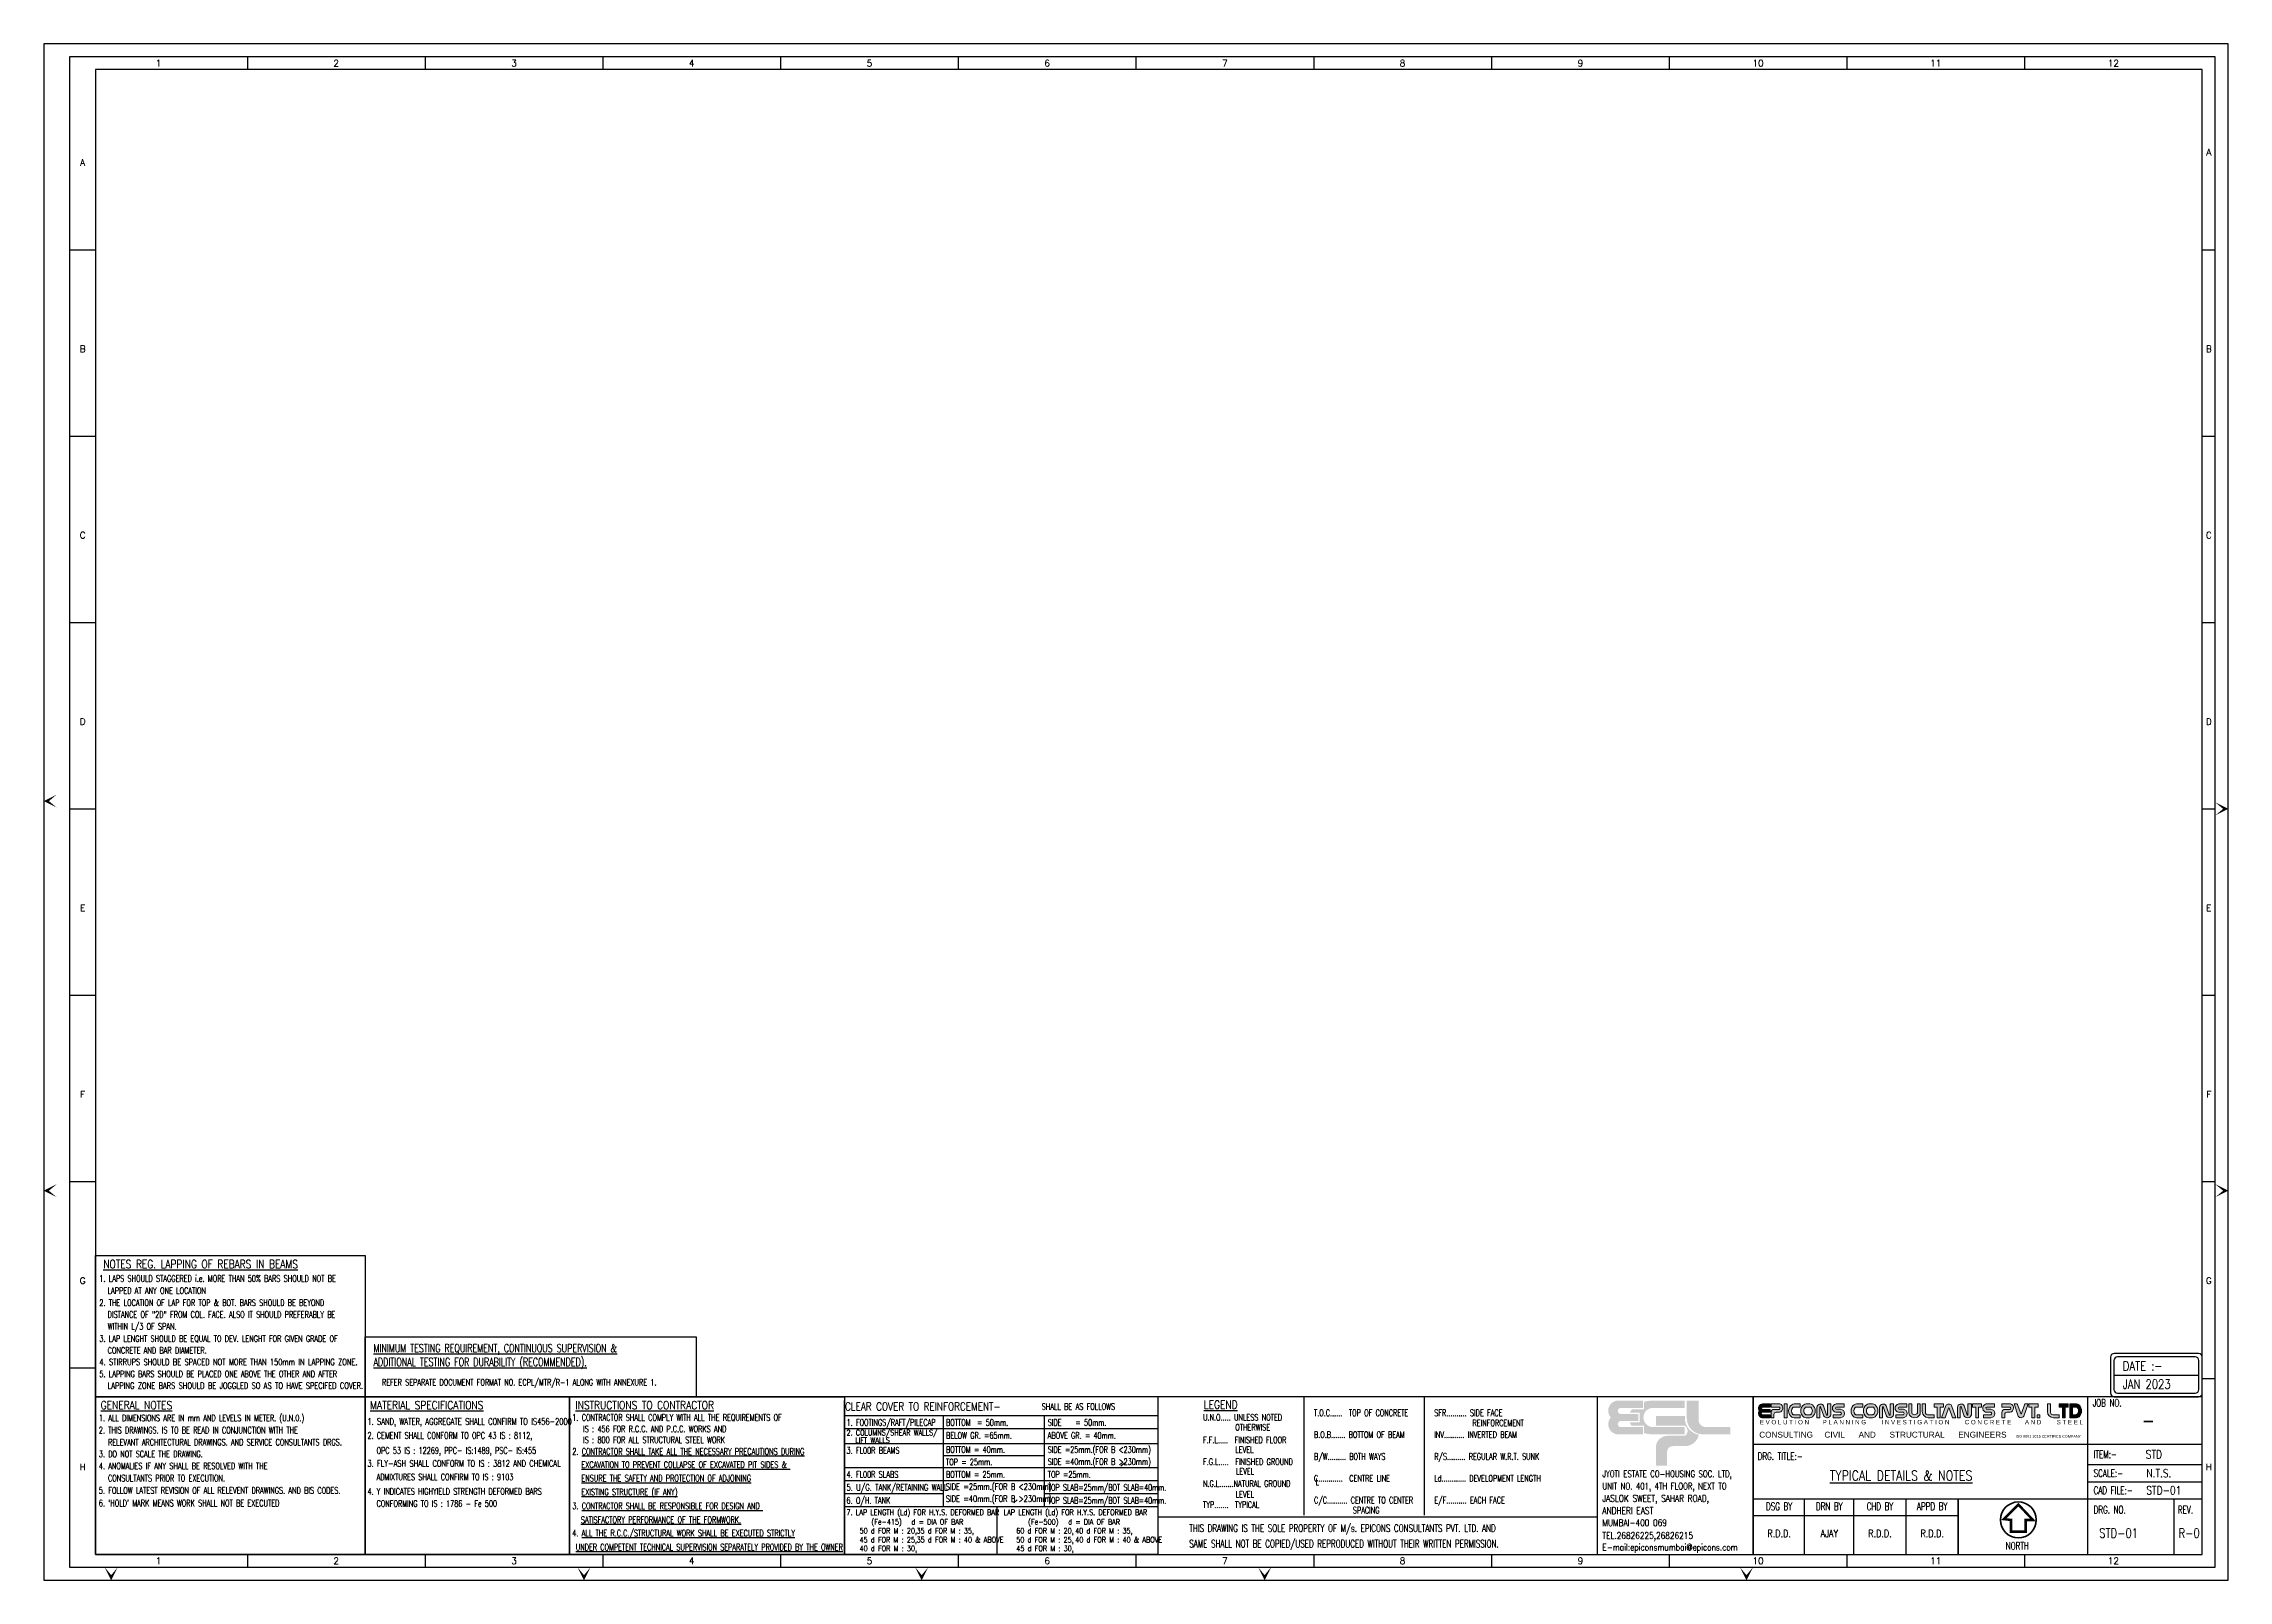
# Model space of a CAD drawing. Header units: inches. Extents: x 390771 to 646861, y -64061 to 219018.
# Drawn here: x 420726 to 539501, y 135465 to 219018 of the extents above; entities that cross this region are included whole.
import ezdxf
from ezdxf.enums import TextEntityAlignment as Align

# ---------------------------------------------------------------- set-up
doc = ezdxf.new("R2010")
doc.units = ezdxf.units.IN
doc.header["$MEASUREMENT"] = 0
for name, color, linetype, lineweight in [('00 ECPL LOGO', 250, 'Continuous', 20), ('00 ELEV-2', 9, 'Continuous', 30), ('HEADING-TXT', 1, 'Continuous', 25)]:
    doc.layers.add(name, color=color, linetype=linetype, lineweight=lineweight)
for name, color, linetype in [('DIM1', 5, 'Continuous'), ('note t', 2, 'Continuous'), ('notes', 1, 'Continuous'), ('PNA', 8, 'Continuous'), ('S-TEXT-1', 4, 'Continuous'), ('TEXT', 4, 'Continuous'), ('TEXT (SHEET)', 4, 'Continuous'), ('TEXT1', 2, 'Continuous'), ('TITLE', 6, 'Continuous')]:
    doc.layers.add(name, color=color, linetype=linetype)
doc.styles.add('D', font='simplex.shx', dxfattribs={"height": 200})
doc.styles.add('ROMANS', font='simplex.shx', dxfattribs={"width": 0.7})
doc.styles.add('SEC. TEXT', font='arial.ttf', dxfattribs={"height": 180})

# ---------------------------------------------------------------- blocks, each defined once
blk = doc.blocks.new('FOLDER')
at = {"layer": 'PNA'}
for points in [[(-1250, 2500), (0, 0), (0, 1000)], [(1250, 2500), (0, 0), (0, 1000)]]:
    blk.add_solid(points, dxfattribs=at)
blk = doc.blocks.new('ecpl logo')
at = {"layer": '00 ECPL LOGO'}
for color, points in [(256, [(351, -827, 0.621111), (586, -1401), (1442, -1401), (1442, -1151), (682, -1151, -0.917622), (682, -948), (1285, -948), (1285, -702), (682, -702, -0.926164), (682, -501), (1442, -501), (1442, -251), (581, -251, 0.621111)]), (152, [(2940, -251), (2940, -863, 0.384329), (3453, -1401), (4422, -1401), (4422, -1151), (3582, -1151, -0.414214), (3340, -908), (3340, -251)]), (140, [(1887, -779), (1887, -1102), (2862, -1102, -0.232111), (2971, -1281, -0.194401), (2883, -1450), (2269, -1450, 0.364674), (1887, -1802), (1887, -2463), (2269, -2463), (2269, -1996, -0.414214), (2462, -1802), (2899, -1802, 0.338499), (3350, -1412, -0.371272), (2877, -839), (2877, -779)])]:
    blk.add_hatch(color=color, dxfattribs=at).paths.add_polyline_path(points)
h = blk.add_hatch(color=253, dxfattribs=at)
h.dxf.hatch_style = 1
h.paths.add_polyline_path([(995, -993, 0.07148), (1056, -1106), (1486, -1106), (1486, -1356, 0.065387), (1776, -1401), (2862, -1401), (2862, -1151), (1776, -1151, -0.910826), (1742, -501), (2862, -501), (2862, -251), (1776, -251, 0.069483), (1486, -291), (1486, -546), (1071, -546, 0.072407), (1003, -657), (1329, -657), (1329, -993)])
blk = doc.blocks.new('A1')
at = {"layer": '00 ECPL LOGO'}
h = blk.add_hatch(color=7, dxfattribs=at)
h.dxf.hatch_style = 1
h.paths.add_polyline_path([(65416, 6564), (65416, 6682), (65123, 6682, 0.261636), (64999, 6612, 0.285841), (65001, 6424, 0.344902), (65022, 6205, 0.204992), (65127, 6161), (65416, 6161), (65416, 6276), (65134, 6276, -1), (65128, 6370), (65416, 6370), (65416, 6476), (65134, 6476, -1), (65132, 6564)])
h = blk.add_hatch(color=7, dxfattribs=at)
h.dxf.hatch_style = 1
h.paths.add_polyline_path([(65787, 6682), (65455, 6682), (65455, 6564), (65771, 6564, -0.440545), (65771, 6476), (65570, 6476, 0.414214), (65455, 6360), (65455, 6161), (65563, 6161), (65563, 6283, -0.414214), (65650, 6370), (65771, 6370, 0.757811)])
h.paths.add_polyline_path([(66057, 6682), (65944, 6682), (65944, 6161), (66057, 6161)])
h.paths.add_polyline_path([(66562, 6682), (66324, 6682, 0.154275), (66241, 6655, 0.519672), (66241, 6187, 0.154275), (66324, 6161), (66562, 6161), (66562, 6276), (66299, 6276, -0.210356), (66278, 6286, -0.388707), (66278, 6555, -0.210356), (66299, 6564), (66562, 6564)])
h.paths.add_polyline_path([(66927, 6682), (66780, 6682, 0.159018), (66695, 6654, 0.507969), (66695, 6189, 0.159018), (66780, 6161), (66927, 6161, 0.173791), (67019, 6194, 0.472311), (67019, 6649, 0.173791)])
h.paths.add_polyline_path([(66938, 6564, -0.185052), (66957, 6557, -0.445894), (66957, 6284, -0.185052), (66938, 6276), (66774, 6276, -0.185052), (66755, 6284, -0.445894), (66755, 6557, -0.185052), (66774, 6564)], flags=16)
h.paths.add_polyline_path([(67444, 6611, 0.723435), (67190, 6564), (67190, 6161), (67302, 6161), (67302, 6564, -0.723435), (67330, 6575), (67437, 6252, 0.724077), (67721, 6277), (67721, 6682), (67592, 6682), (67592, 6278, -0.755661), (67557, 6267)])
h.paths.add_polyline_path([(68218, 6682), (67905, 6682, 0.823713), (67905, 6367), (68089, 6367, -0.713272), (68089, 6276), (67809, 6276), (67809, 6161), (68089, 6161, 0.900309), (68089, 6484), (67928, 6484, -0.746931), (67928, 6564), (68218, 6564)])
h = blk.add_hatch(color=7, dxfattribs=at)
h.dxf.hatch_style = 1
h.paths.add_polyline_path([(68929, 6682), (68691, 6682, 0.154275), (68607, 6655, 0.519672), (68607, 6187, 0.154275), (68691, 6161), (68929, 6161), (68929, 6276), (68665, 6276, -0.210932), (68644, 6286, -0.385278), (68643, 6554, -0.212895), (68665, 6564), (68929, 6564)])
h.paths.add_polyline_path([(69394, 6649, 0.173792), (69302, 6682), (69155, 6682, 0.159018), (69070, 6654, 0.507969), (69070, 6189, 0.159018), (69155, 6161), (69302, 6161, 0.173792), (69394, 6194, 0.472311)])
h.paths.add_polyline_path([(69312, 6564, -0.185053), (69331, 6557, -0.445893), (69331, 6284, -0.185053), (69312, 6276), (69149, 6276, -0.185053), (69129, 6284, -0.445893), (69129, 6557, -0.185053), (69149, 6564)], flags=16)
h.paths.add_polyline_path([(69562, 6564), (69562, 6161), (69674, 6161), (69674, 6564, -0.436861), (69690, 6581, -0.319738), (69704, 6571), (69809, 6252, 0.724077), (70093, 6277), (70093, 6682), (69964, 6682), (69964, 6278, -0.755661), (69930, 6267), (69816, 6611, 0.723435)])
h.paths.add_polyline_path([(70594, 6682), (70281, 6682, 0.823713), (70281, 6367), (70466, 6367, -0.713272), (70466, 6276), (70185, 6276), (70185, 6161), (70466, 6161, 0.900309), (70466, 6484), (70304, 6484, -0.746931), (70304, 6564), (70594, 6564)])
h.paths.add_polyline_path([(70788, 6682), (70676, 6682), (70676, 6341, 0.160106), (70704, 6256, 0.505303), (71080, 6256, 0.160106), (71108, 6341), (71108, 6682), (70999, 6682), (70999, 6342, -0.621318), (70788, 6342)])
h.paths.add_polyline_path([(71299, 6682), (71181, 6682), (71181, 6392, 0.414214), (71412, 6161), (71631, 6161), (71631, 6276), (71386, 6276, -0.414214), (71299, 6363)])
h.paths.add_polyline_path([(71989, 6682), (71631, 6682), (71631, 6567), (71748, 6567), (71748, 6161), (71860, 6161), (71860, 6567), (71989, 6567)])
h.paths.add_polyline_path([(72294, 6628, 0.539211), (72081, 6621), (71915, 6161), (72046, 6161), (72170, 6522, -0.708617), (72197, 6522), (72327, 6161), (72453, 6161)])
h.paths.add_polyline_path([(72766, 6611, 0.723435), (72512, 6564), (72512, 6161), (72624, 6161), (72624, 6564, -0.723435), (72653, 6575), (72759, 6252, 0.724077), (73043, 6277), (73043, 6682), (72914, 6682), (72914, 6278, -0.755661), (72880, 6267)])
h.paths.add_polyline_path([(73430, 6682), (73090, 6682), (73090, 6567), (73206, 6567), (73206, 6161), (73319, 6161), (73319, 6567), (73430, 6567)])
h.paths.add_polyline_path([(73915, 6682), (73623, 6682, 0.157568), (73539, 6654, 0.511532), (73539, 6394, 0.157569), (73623, 6367), (73786, 6367, -0.713272), (73786, 6276), (73506, 6276), (73506, 6161), (73786, 6161, 0.900308), (73786, 6484), (73630, 6484), (73624, 6484, -0.722204), (73624, 6567), (73915, 6567)])
h = blk.add_hatch(color=7, dxfattribs=at)
h.dxf.hatch_style = 1
h.paths.add_polyline_path([(74531, 6682), (74198, 6682), (74198, 6564), (74501, 6564, -0.270444), (74526, 6549, -0.26297), (74526, 6491, -0.270444), (74501, 6476), (74314, 6476, 0.414214), (74198, 6360), (74198, 6161), (74307, 6161), (74307, 6283, -0.414214), (74393, 6370), (74515, 6370, 0.757811)])
h.paths.add_polyline_path([(74784, 6682), (74659, 6682), (74818, 6215, 0.539211), (75030, 6221), (75196, 6682), (75065, 6682), (74941, 6320, -0.708617), (74914, 6320)])
h.paths.add_polyline_path([(75574, 6682), (75217, 6682), (75217, 6567), (75333, 6567), (75333, 6161), (75446, 6161), (75446, 6567), (75574, 6567)])
h.paths.add_polyline_path([(76042, 6682), (75924, 6682), (75924, 6392, 0.414214), (76155, 6161), (76374, 6161), (76374, 6276), (76129, 6276, -0.414214), (76042, 6363)])
h.paths.add_polyline_path([(75638, 6276), (75531, 6276), (75531, 6161), (75638, 6161)])
h = blk.add_hatch(color=7, dxfattribs=at)
h.dxf.hatch_style = 1
h.paths.add_polyline_path([(76374, 6682), (76374, 6567), (76490, 6567), (76490, 6161), (76603, 6161), (76603, 6567), (76715, 6567), (76715, 6682)])
h.paths.add_polyline_path([(76771, 6682), (76771, 6161), (77026, 6161, 0.189446), (77124, 6199, 0.435754), (77124, 6643, 0.189446), (77026, 6682)])
h.paths.add_polyline_path([(77029, 6567, -0.519112), (77029, 6276), (76881, 6276), (76881, 6567)], flags=16)
at = {"color": 1}
for p, q in [((81794, 6959), (1969, 6959)), ((64792, 5159), (81794, 5159)), ((64792, 3084), (81794, 3084)), ((64792, 2451), (72548, 2451))]:
    blk.add_line(p, q, dxfattribs=at)
at = {"color": 5, "linetype": 'ByBlock', "lineweight": -2}
for p, q in [((77465, 4384), (81794, 4384)), ((77465, 3734), (81794, 3734)), ((66725, 984), (66725, 3084)), ((68592, 984), (68592, 3084)), ((70570, 984), (70570, 3084)), ((80711, 3084), (80711, 984))]:
    blk.add_line(p, q, dxfattribs=at)
blk.add_line((72548, 984), (72548, 3084))
at = {"flags": 128}
blk.add_lwpolyline([(0, 0), (82779, 0), (82779, 58231), (0, 58231)], close=True, dxfattribs=at)
at = {"color": 1, "const_width": 56.6}
for points in [[(58867, 984), (58867, 6959)], [(64777, 984), (64777, 6959)], [(77447, 984), (77447, 6959)], [(72548, 984), (72548, 3084)], [(42226, 985), (42226, 2401), (58867, 2401)]]:
    blk.add_lwpolyline(points, dxfattribs=at)
at = {"layer": '00 ECPL LOGO', "color": 7}
for p, q in [((65416, 6682), (65123, 6682)), ((65416, 6564), (65416, 6682)), ((65787, 6682), (65455, 6682)), ((65455, 6682), (65455, 6564)), ((65944, 6682), (66057, 6682)), ((65944, 6682), (65944, 6161)), ((66057, 6682), (66057, 6161)), ((66324, 6682), (66562, 6682)), ((66562, 6564), (66562, 6682)), ((66780, 6682), (66927, 6682)), ((67592, 6682), (67721, 6682)), ((67721, 6682), (67592, 6682)), ((67592, 6682), (67592, 6276)), ((67721, 6682), (67721, 6276)), ((67905, 6682), (68218, 6682)), ((68218, 6682), (67905, 6682)), ((68218, 6564), (68218, 6682)), ((68929, 6682), (68691, 6682)), ((68929, 6564), (68929, 6682)), ((69155, 6682), (69302, 6682)), ((69964, 6682), (70093, 6682)), ((69964, 6682), (70093, 6682)), ((70093, 6682), (69964, 6682)), ((69964, 6682), (69964, 6276)), ((70093, 6682), (70093, 6277)), ((70281, 6682), (70594, 6682)), ((70281, 6682), (70594, 6682)), ((70594, 6682), (70281, 6682)), ((70594, 6564), (70594, 6682)), ((70676, 6682), (70788, 6682)), ((70788, 6682), (70676, 6682)), ((70676, 6682), (70676, 6341)), ((70788, 6682), (70788, 6342)), ((70999, 6682), (71108, 6682)), ((71108, 6682), (70999, 6682)), ((70999, 6682), (70999, 6342)), ((71108, 6682), (71108, 6341)), ((71181, 6682), (71299, 6682)), ((71299, 6682), (71181, 6682)), ((71181, 6392), (71181, 6682)), ((71299, 6363), (71299, 6682)), ((71631, 6682), (71989, 6682)), ((71989, 6682), (71631, 6682)), ((71631, 6682), (71631, 6567)), ((71989, 6682), (71989, 6567)), ((72453, 6161), (72294, 6628)), ((72914, 6682), (72914, 6276)), ((72914, 6682), (73043, 6682)), ((72914, 6682), (73043, 6682)), ((73043, 6682), (72914, 6682)), ((72914, 6682), (73043, 6682)), ((73043, 6682), (73043, 6276)), ((73090, 6682), (73090, 6567)), ((73090, 6682), (73430, 6682)), ((73430, 6682), (73090, 6682)), ((73090, 6682), (73430, 6682)), ((73090, 6682), (73430, 6682)), ((73430, 6682), (73090, 6682)), ((73430, 6682), (73430, 6567)), ((73602, 6682), (73915, 6682)), ((73602, 6682), (73915, 6682)), ((73915, 6682), (73623, 6682)), ((73915, 6564), (73915, 6682)), ((74198, 6682), (74198, 6564)), ((74531, 6682), (74198, 6682)), ((74659, 6682), (74818, 6215)), ((74784, 6682), (74659, 6682)), ((74784, 6682), (74659, 6682)), ((74784, 6682), (74914, 6320)), ((75065, 6682), (74941, 6320)), ((75196, 6682), (75030, 6221)), ((75196, 6682), (75065, 6682)), ((75123, 6682), (75065, 6682)), ((75196, 6682), (75065, 6682)), ((75217, 6682), (75217, 6567)), ((75217, 6682), (75574, 6682)), ((75574, 6682), (75217, 6682)), ((75217, 6682), (75574, 6682)), ((75217, 6682), (75574, 6682)), ((75217, 6682), (75574, 6682)), ((75574, 6682), (75574, 6567)), ((75924, 6392), (75924, 6682)), ((75924, 6682), (76042, 6682)), ((76042, 6682), (75924, 6682)), ((76042, 6363), (76042, 6682)), ((76374, 6682), (76374, 6567)), ((76374, 6682), (76715, 6682)), ((76715, 6682), (76374, 6682)), ((76715, 6682), (76715, 6567)), ((76771, 6682), (76771, 6161)), ((76771, 6682), (77026, 6682)), ((65127, 6161), (65416, 6161)), ((65128, 6370), (65416, 6370)), ((65416, 6276), (65128, 6276)), ((65134, 6564), (65416, 6564)), ((65416, 6476), (65134, 6476)), ((65416, 6370), (65416, 6476)), ((65416, 6161), (65416, 6276)), ((65771, 6564), (65455, 6564)), ((65455, 6360), (65455, 6161)), ((65455, 6161), (65563, 6161)), ((65563, 6283), (65563, 6161)), ((65771, 6476), (65570, 6476)), ((65650, 6370), (65771, 6370)), ((65944, 6161), (66057, 6161)), ((66299, 6564), (66562, 6564)), ((66299, 6276), (66562, 6276)), ((66324, 6161), (66562, 6161)), ((66562, 6161), (66562, 6276)), ((66774, 6564), (66938, 6564)), ((66774, 6276), (66938, 6276)), ((66927, 6161), (66780, 6161)), ((67190, 6564), (67190, 6161)), ((67190, 6161), (67302, 6161)), ((67302, 6564), (67302, 6161)), ((67330, 6575), (67437, 6252)), ((67444, 6611), (67557, 6267)), ((67569, 6161), (67592, 6161)), ((67592, 6162), (67592, 6161)), ((67721, 6564), (67721, 6564)), ((67721, 6276), (67721, 6276)), ((67809, 6161), (67809, 6276)), ((67809, 6276), (68089, 6276)), ((67809, 6161), (68089, 6161)), ((67809, 6161), (68089, 6161)), ((68089, 6367), (67905, 6367)), ((67928, 6564), (68218, 6564)), ((68089, 6484), (67928, 6484)), ((68665, 6564), (68929, 6564)), ((68665, 6276), (68929, 6276)), ((68691, 6161), (68929, 6161)), ((68929, 6161), (68929, 6276)), ((69149, 6564), (69312, 6564)), ((69149, 6276), (69312, 6276)), ((69155, 6161), (69302, 6161)), ((69562, 6564), (69562, 6161)), ((69562, 6161), (69674, 6161)), ((69562, 6161), (69674, 6161)), ((69562, 6161), (69674, 6161)), ((69674, 6564), (69674, 6161)), ((69704, 6571), (69809, 6252)), ((69816, 6611), (69930, 6267)), ((70093, 6564), (70093, 6564)), ((70185, 6161), (70185, 6276)), ((70185, 6276), (70466, 6276)), ((70185, 6276), (70466, 6276)), ((70185, 6161), (70466, 6161)), ((70185, 6161), (70466, 6161)), ((70185, 6161), (70466, 6161)), ((70466, 6367), (70281, 6367)), ((70304, 6564), (70594, 6564)), ((70466, 6484), (70304, 6484)), ((71386, 6276), (71631, 6276)), ((71412, 6161), (71631, 6161)), ((71412, 6161), (71631, 6161)), ((71631, 6567), (71748, 6567)), ((71631, 6276), (71631, 6161)), ((71748, 6161), (71748, 6567)), ((71748, 6161), (71860, 6161)), ((71748, 6161), (71860, 6161)), ((71860, 6161), (71860, 6567)), ((71860, 6567), (71989, 6567)), ((71915, 6161), (72081, 6621)), ((71915, 6161), (72046, 6161)), ((71989, 6161), (72046, 6161)), ((72046, 6161), (72170, 6522)), ((72327, 6161), (72197, 6522)), ((72327, 6161), (72453, 6161)), ((72327, 6161), (72453, 6161)), ((72512, 6564), (72512, 6161)), ((72512, 6161), (72624, 6161)), ((72512, 6161), (72624, 6161)), ((72512, 6161), (72624, 6161)), ((72624, 6564), (72624, 6161)), ((72653, 6575), (72759, 6252)), ((72766, 6611), (72880, 6267)), ((73043, 6564), (73043, 6564)), ((73043, 6276), (73043, 6276)), ((73090, 6567), (73206, 6567)), ((73090, 6567), (73206, 6567)), ((73206, 6161), (73206, 6567)), ((73206, 6161), (73319, 6161)), ((73206, 6161), (73319, 6161)), ((73206, 6161), (73319, 6161)), ((73206, 6161), (73319, 6161)), ((73319, 6161), (73319, 6567)), ((73319, 6567), (73430, 6567)), ((73319, 6567), (73430, 6567)), ((73506, 6161), (73506, 6276)), ((73506, 6276), (73786, 6276)), ((73506, 6276), (73786, 6276)), ((73506, 6276), (73786, 6276)), ((73506, 6161), (73786, 6161)), ((73506, 6161), (73786, 6161)), ((73506, 6161), (73786, 6161)), ((73506, 6161), (73786, 6161)), ((73506, 6161), (73786, 6161)), ((73786, 6367), (73602, 6367)), ((73623, 6367), (73774, 6367)), ((73624, 6567), (73915, 6567)), ((73786, 6484), (73624, 6484)), ((73630, 6484), (73786, 6484)), ((74501, 6564), (74198, 6564)), ((74198, 6360), (74198, 6161)), ((74198, 6161), (74307, 6161)), ((74307, 6283), (74307, 6161)), ((74501, 6476), (74314, 6476)), ((74393, 6370), (74515, 6370)), ((75217, 6567), (75333, 6567)), ((75217, 6567), (75333, 6567)), ((75333, 6161), (75333, 6567)), ((75333, 6161), (75446, 6161)), ((75333, 6161), (75446, 6161)), ((75333, 6161), (75446, 6161)), ((75446, 6161), (75446, 6567)), ((75446, 6567), (75574, 6567)), ((75446, 6567), (75574, 6567)), ((76129, 6276), (76374, 6276)), ((76155, 6161), (76374, 6161)), ((76155, 6161), (76374, 6161)), ((76374, 6567), (76490, 6567)), ((76490, 6567), (76374, 6567)), ((76374, 6276), (76374, 6161)), ((76490, 6161), (76490, 6567)), ((76490, 6161), (76603, 6161)), ((76490, 6161), (76603, 6161)), ((76490, 6161), (76603, 6161)), ((76490, 6161), (76603, 6161)), ((76507, 6161), (76603, 6161)), ((76507, 6161), (76603, 6161)), ((76507, 6161), (76603, 6161)), ((76507, 6161), (76603, 6161)), ((76603, 6161), (76603, 6567)), ((76603, 6567), (76715, 6567)), ((76603, 6567), (76715, 6567)), ((76715, 6567), (76603, 6567)), ((76771, 6161), (77026, 6161)), ((76881, 6567), (76881, 6276)), ((76881, 6567), (77019, 6567)), ((76881, 6276), (77019, 6276))]:
    blk.add_line(p, q, dxfattribs=at)
blk.add_lwpolyline([(75531, 6276), (75638, 6276), (75638, 6161), (75531, 6161)], close=True, dxfattribs=at)
for centre, radius, start, end in [((65123, 6537), 145, 90, 148.64797), ((65735, 6528), 162, 282.71879, 71.3398), ((66405, 6421), 286, 125.08074, 234.91926), ((66324, 6537), 145, 90, 125.08074), ((66865, 6421), 288, 126.14172, 233.85828), ((66780, 6537), 145, 90, 126.14172), ((66927, 6537), 145, 50.56378, 90), ((66832, 6421), 295, 309.43622, 50.56378), ((67324, 6546), 136, 28.74999, 172.28311), ((67936, 6524), 160, 101.04253, 258.95747), ((68772, 6421), 286, 125.08074, 234.91926), ((68691, 6537), 145, 90, 125.08074), ((69239, 6421), 288, 126.14172, 233.85828), ((69155, 6537), 145, 90, 126.14172), ((69302, 6537), 145, 50.56378, 90), ((69207, 6421), 295, 309.43622, 50.56378), ((69697, 6546), 136, 28.74999, 172.28311), ((70312, 6524), 160, 101.04253, 258.95747), ((72190, 6554), 127, 35.16598, 148.50219), ((72647, 6546), 136, 28.74999, 172.28311), ((73633, 6524), 160, 125.81796, 234.18198), ((73623, 6537), 145, 90, 125.81796), ((74479, 6528), 162, 282.71879, 71.3398), ((77026, 6537), 145, 47.09074, 90), ((76918, 6421), 303, 312.90926, 47.09074), ((65151, 6520), 178, 148.64797, 212.45631), ((65151, 6328), 178, 147.54369, 223.66124), ((65127, 6305), 145, 223.66124, 270), ((65131, 6323), 46.8, 94.02421, 265.97579), ((65133, 6520), 44.1, 88.76368, 271.23632), ((65570, 6360), 116, 90, 180), ((65650, 6283), 86.7, 90, 180), ((65731, 6520), 59.7, 312.44874, 47.55126), ((66424, 6420), 199, 137.51709, 222.48291), ((66324, 6305), 145, 234.91926, 270), ((66299, 6535), 28.9, 90, 137.51709), ((66299, 6305), 28.9, 222.48291, 270), ((66877, 6420), 183, 131.93642, 228.06358), ((66780, 6305), 145, 233.85828, 270), ((66774, 6535), 28.9, 90, 131.93642), ((66774, 6305), 28.9, 228.06358, 270), ((66927, 6305), 145, 270, 309.43622), ((66938, 6535), 28.9, 48.06358, 90), ((66938, 6305), 28.9, 270, 311.93642), ((66834, 6420), 183, 311.93642, 48.06358), ((67318, 6565), 16.2, 40.01913, 183.55226), ((67575, 6311), 150, 203.2219, 346.75502), ((67573, 6277), 19, 214.07961, 357.61273), ((67939, 6524), 41.8, 106.48558, 253.51442), ((68072, 6322), 162, 276.00604, 83.99396), ((68074, 6322), 48, 289.00161, 70.99839), ((68792, 6421), 200, 138.07412, 222.35635), ((68691, 6305), 145, 234.91926, 270), ((68665, 6535), 28.9, 90, 138.07412), ((68665, 6305), 28.9, 222.35635, 270), ((69252, 6420), 183, 131.93642, 228.06358), ((69155, 6305), 145, 233.85828, 270), ((69149, 6535), 28.9, 90, 131.93642), ((69149, 6305), 28.9, 228.06358, 270), ((69302, 6305), 145, 270, 309.43622), ((69312, 6535), 28.9, 48.06358, 90), ((69312, 6305), 28.9, 270, 311.93642), ((69209, 6420), 183, 311.93642, 48.06358), ((69690, 6565), 16.2, 89.15773, 183.55226), ((69690, 6567), 14.5, 18.23344, 89.15773), ((69947, 6311), 150, 203.2219, 346.85165), ((69945, 6277), 19, 214.07961, 357.61273), ((70316, 6524), 41.8, 106.48558, 253.51442), ((70449, 6322), 162, 276.00604, 83.99396), ((70450, 6322), 48, 289.00161, 70.99839), ((70820, 6341), 145, 180, 216.38482), ((70892, 6394), 234, 216.38482, 323.61518), ((70893, 6394), 118, 206.29314, 333.70686), ((70964, 6341), 145, 323.61518, 0), ((71412, 6392), 231, 180, 270), ((71386, 6363), 86.7, 180, 270), ((72184, 6517), 14.5, 19.76646, 161.05459), ((72640, 6565), 16.2, 40.01913, 183.55226), ((72897, 6311), 150, 203.2219, 346.75502), ((72895, 6277), 19, 214.07961, 357.61273), ((73623, 6512), 145, 234.18198, 270), ((73638, 6525), 43.7, 108.32609, 238.19572), ((73630, 6513), 28.9, 238.19572, 270), ((73769, 6322), 162, 276.00604, 83.99396), ((73771, 6322), 48, 289.00161, 70.99839), ((74314, 6360), 116, 90, 180), ((74393, 6283), 86.7, 90, 180), ((74501, 6535), 28.9, 29.46718, 90), ((74501, 6505), 28.9, 270, 330.53282), ((74474, 6520), 59.7, 330.53282, 29.46718), ((74922, 6288), 127, 215.16598, 328.50219), ((74928, 6325), 14.5, 199.76646, 341.05459), ((76155, 6392), 231, 180, 270), ((76129, 6363), 86.7, 180, 270), ((77019, 6538), 28.9, 51.48158, 90), ((77019, 6305), 28.9, 270, 308.51842), ((77026, 6305), 145, 270, 312.90926), ((76926, 6422), 178, 308.51842, 51.48158)]:
    blk.add_arc(centre, radius, start, end, dxfattribs=at)
at = {"layer": 'PNA'}
for p, q in [((7718, 57739), (7718, 57247)), ((14453, 57739), (14453, 57247)), ((21187, 57739), (21187, 57247)), ((27921, 57739), (27921, 57247)), ((34655, 57739), (34655, 57247)), ((41389, 57739), (41389, 57247)), ((48124, 57739), (48124, 57247)), ((54858, 57739), (54858, 57247)), ((61592, 57739), (61592, 57247)), ((68326, 57739), (68326, 57247)), ((75060, 57739), (75060, 57247)), ((984, 50420), (1969, 50420)), ((81794, 50420), (82287, 50420)), ((984, 43358), (1969, 43358)), ((81794, 43358), (82287, 43358)), ((984, 36296), (1969, 36296)), ((81794, 36296), (82287, 36296)), ((984, 29233), (1969, 29233)), ((81794, 29233), (82287, 29233)), ((984, 22171), (1969, 22171)), ((81794, 22171), (82287, 22171)), ((984, 15109), (1969, 15109)), ((81794, 15109), (82287, 15109)), ((984, 8047), (1969, 8047)), ((81794, 7653), (82287, 7653)), ((7718, 984), (7718, 492)), ((14453, 984), (14453, 492)), ((21187, 984), (21187, 492)), ((27921, 984), (27921, 492)), ((34655, 984), (34655, 492)), ((41389, 984), (41389, 492)), ((48124, 984), (48124, 492)), ((54858, 984), (54858, 492)), ((61592, 984), (61592, 492)), ((68326, 984), (68326, 492)), ((75060, 984), (75060, 492))]:
    blk.add_line(p, q, dxfattribs=at)
at = {"layer": 'PNA', "color": 1}
for points in [[(984, 492), (82287, 492), (82287, 57739), (984, 57739)], [(1969, 984), (81794, 984), (81794, 57247), (1969, 57247)]]:
    blk.add_lwpolyline(points, close=True, dxfattribs=at)
at = {"layer": '00 ELEV-2', "xscale": 1.111872376440616, "yscale": 1.111872376440616, "zscale": 1.111872376440616}
blk.add_blockref('ecpl logo', (58991, 7088), dxfattribs=at)
at = {"layer": 'PNA', "xscale": 0.196857838483993, "yscale": 0.196857838483993, "zscale": 0.196857838483993}
for p, rotation in [((0, 29529), 270), ((82779, 29233), 90), ((0, 14764), 270), ((82779, 14764), 90)]:
    blk.add_blockref('FOLDER', p, dxfattribs=dict(at, rotation=rotation))
at = {"layer": 'PNA', "xscale": 0.1968578388914466, "yscale": 0.1968578388914466, "zscale": 0.1968578388914466}
for p in [(2559, 0), (20473, 0), (33269, 0), (46262, 0), (64520, 0)]:
    blk.add_blockref('FOLDER', p, dxfattribs=at)
at = {"layer": '00 ECPL LOGO', "color": 7, "attachment_point": 1, "style": 'SEC. TEXT'}
for s, insert, char_height, width in [('E V O L U T I O N        P L A N N I N G         I N V E S T I G A T I O N         C O N C R E T E        A N D         S T E E L', (65027, 6078), 166.781, 495341.65), ('CONSULTING     CIVIL      AND      STRUCTURAL      ENGINEERS', (65006, 5630), 222.37, 551225.43), ('ISO 9001-2015 CERTIFIED COMPANY', (74724, 5505), 100.07, 482873.39)]:
    blk.add_mtext(s, dxfattribs=dict(at, insert=insert, char_height=char_height, width=width))
at = {"layer": 'PNA', "style": 'ROMANS'}
for s, height, p in [('1', 246, (4352, 57493)), ('2', 246, (11086, 57493)), ('3', 246, (17821, 57493)), ('4', 246, (24555, 57493)), ('5', 246, (31289, 57493)), ('6', 246, (38023, 57493)), ('7', 246, (44757, 57493)), ('8', 246, (51491, 57493)), ('9', 246, (58226, 57493)), ('10', 246.1, (64960, 57493)), ('11', 246.1, (71694, 57493)), ('12', 246.1, (78428, 57493)), ('A', 246, (1476, 53728)), ('A', 246, (82041, 54122)), ('B', 246, (1476, 46666)), ('B', 246, (82041, 46666)), ('C', 246, (1476, 39604)), ('C', 246, (82041, 39604)), ('D', 246, (1476, 32541)), ('D', 246, (82041, 32541)), ('E', 246, (1476, 25479)), ('E', 246, (82041, 25479)), ('F', 246, (1476, 18417)), ('F', 246, (82041, 18417)), ('G', 246, (1476, 11355)), ('G', 246, (82041, 11355)), ('H', 246, (1476, 4292)), ('H', 246, (82041, 4292)), ('1', 246, (4352, 738)), ('2', 246, (11086, 738)), ('3', 246, (17821, 738)), ('4', 246, (24555, 738)), ('5', 246, (31289, 738)), ('6', 246, (38023, 738)), ('7', 246, (44757, 738)), ('8', 246, (51491, 738)), ('9', 246, (58226, 738)), ('10', 246.1, (64960, 738)), ('11', 246.1, (71694, 738)), ('12', 246.1, (78428, 738))]:
    blk.add_text(s, height=height, dxfattribs=at).set_placement(p, align=Align.MIDDLE)
at = {"layer": 'S-TEXT-1', "style": 'ROMANS'}
for s, height, width, p in [('JYOTI ESTATE CO-HOUSING SOC. LTD,', 256.46, 0.75, (59062, 3906, 7)), ('UNIT NO. 401, 4TH FLOOR, NEXT TO', 256.46, 0.75, (59062, 3441, 7)), ('ANDHERI EAST', 255.53, 0.8, (59062, 2512, 7)), ('JASLOK SWEET, SAHAR ROAD,', 255.53, 0.8, (59062, 2977, 7)), ('TEL.26826225,26826215', 255.53, 0.8, (59062, 1567, 7)), ('MUMBAI-400 069', 255.53, 0.8, (59062, 2054, 7)), ('E-mail:epiconsmumbai@epicons.com', 255.53, 0.8, (59062, 1125, 7))]:
    blk.add_text(s, height=height, dxfattribs=dict(at, width=width)).set_placement(p)
at = {"layer": 'TEXT (SHEET)', "color": 4, "style": 'ROMANS', "width": 0.7}
for s, height, p in [('JOB NO.', 283.2, (77639, 6582)), ('THIS DRAWING IS THE SOLE PROPERTY OF M/s. EPICONS CONSULTANTS PVT. LTD. AND', 283.16, (43408, 1833)), ('SAME SHALL NOT BE COPIED/USED REPRODUCED WITHOUT THEIR WRITTEN PERMISSION.', 283.16, (43408, 1247)), ('NORTH', 283.2, (74345, 1166))]:
    blk.add_text(s, height=height, dxfattribs=at).set_placement(p)
for s, height, p in [('DRG. TITLE:-', 283.16, (64944, 4701)), ('SCALE:-', 283.2, (77676, 4059)), ('ITEM:-', 283.2, (77676, 4772)), ('CAD FILE:-', 283.2, (77676, 3409)), ('DRG. NO. ', 283.2, (77676, 2676)), ('REV.', 283.2, (80867, 2676))]:
    blk.add_text(s, height=height, dxfattribs=at).set_placement(p, align=Align.MIDDLE_LEFT)
for s, p in [('DSG BY', (65759, 2803)), ('DRN BY', (67659, 2803)), ('CHD BY', (69581, 2803)), ('APPD BY', (71559, 2803))]:
    blk.add_text(s, height=283.2, dxfattribs=at).set_placement(p, align=Align.MIDDLE_CENTER)

msp = doc.modelspace()

# ---------------------------------------------------------------- linework, layer by layer
at = {"layer": 'DIM1', "color": 7}
msp.add_line((464272.9, 136877.4), (464272.9, 145251.3), dxfattribs=at)
for points in [[(423551, 153126.6), (438203.7, 153126.6), (438203.7, 145450.7), (423551, 145450.7)], [(438203.7, 148698.6), (456192.6, 148698.6), (456192.6, 145450.7), (438203.7, 145450.7)], [(423551, 145450.7), (438203.7, 145450.7), (438203.7, 136877.4), (423551, 136877.4)], [(438203.7, 145450.7), (449314.9, 145450.7), (449314.9, 136877.4), (438203.7, 136877.4)], [(449314.9, 145450.7), (464272.9, 145450.7), (464272.9, 136877.4), (449314.9, 136877.4)]]:
    msp.add_lwpolyline(points, close=True, dxfattribs=at)
at = {"layer": 'notes', "color": 4}
for p, q in [((479298.3, 141692.6), (479488, 141851.5)), ((473465.4, 139675.5), (473644.9, 139841.2))]:
    msp.add_line(p, q, dxfattribs=at)
at = {"layer": 'TEXT1', "color": 5}
for p, q in [((481313.7, 143695.5), (464272.9, 143695.5)), ((481313.7, 142881.2), (464272.9, 142881.2)), ((481313.7, 142881.2), (464272.9, 142881.2)), ((481313.7, 141575), (464272.9, 141575)), ((475136.5, 142228.1), (469651.4, 142228.1)), ((481313.7, 140868.2), (464272.9, 140868.2)), ((481313.7, 140868.2), (464272.9, 140868.2)), ((469651.4, 140161.4), (464272.9, 140161.4)), ((481313.7, 140161.4), (475136.5, 140161.4)), ((481313.7, 139454.6), (464272.9, 139454.6))]:
    msp.add_line(p, q, dxfattribs=at)
at = {"layer": 'TITLE', "color": 2}
msp.add_line((533281.3, 146625.8), (537903.4, 146625.8), dxfattribs=at)
at = {"layer": 'TITLE', "color": 0}
for p, q in [((489249.1, 138999.3), (489249.1, 145450.7)), ((495803.4, 138999.3), (495803.4, 145450.7)), ((481313.7, 144402.3), (464272.9, 144402.3)), ((469651.4, 139454.6), (469651.4, 144402.3)), ((475136.5, 139454.6), (475136.5, 144402.3)), ((472573.2, 136877.7), (472573.2, 139454.6))]:
    msp.add_line(p, q, dxfattribs=at)
at = {"layer": 'TITLE', "color": 2}
for points in [[(533299.7, 145450.7), (537885, 145450.7, 0.41421356), (538089, 145654.7), (538089, 147596.9, 0.41421356), (537885, 147800.9), (533299.7, 147800.9, 0.41421356), (533095.6, 147596.9), (533095.6, 145654.7, 0.41421356)], [(533485.4, 145636.4), (537699.3, 145636.4, 0.41421356), (537903.4, 145840.4), (537903.4, 147411.2, 0.41421356), (537699.3, 147615.2), (533485.4, 147615.2, 0.41421356), (533281.3, 147411.2), (533281.3, 145840.4, 0.41421356)]]:
    msp.add_lwpolyline(points, format="xyb", close=True, dxfattribs=at)
at = {"layer": 'TITLE', "color": 0}
msp.add_lwpolyline([(481313.7, 145450.7), (464272.9, 145450.7), (464272.9, 136878), (481313.7, 136878)], close=True, dxfattribs=at)
at = {"layer": 'TITLE', "color": 1, "const_width": 134.9}
msp.add_lwpolyline([(528086.6, 139584.3), (527296.3, 138794), (527687.4, 138748), (527687.4, 138111.9), (528485.7, 138111.9), (528485.7, 138748), (528876.8, 138748)], close=True, dxfattribs=at)
at = {"layer": 'TITLE', "lineweight": 35}
msp.add_circle((528086.6, 138748), 977.3, dxfattribs=at)

# ---------------------------------------------------------------- block references
at = {"xscale": 1.434849416022188, "yscale": 1.434849416022188, "zscale": 1.434849416022188}
msp.add_blockref('A1', (420726.4, 135465.1), dxfattribs=at)

# ---------------------------------------------------------------- texts
at = {"layer": 'HEADING-TXT', "color": 6, "style": 'ROMANS', "width": 0.8}
for s, p in [('%%UNOTES REG. LAPPING OF REBARS IN BEAMS', (423965.5, 152432.3)), ('%%UGENERAL NOTES', (423824.5, 144764.8)), ('%%UMATERIAL SPECIFICATIONS', (438477.1, 144764.8)), ('%%UINSTRUCTIONS TO CONTRACTOR', (449637.2, 144764.8)), ('%%ULEGEND', (483800.2, 144790.7))]:
    msp.add_text(s, height=450, dxfattribs=at).set_placement(p)
at = {"layer": 'HEADING-TXT', "color": 6, "insert": (438654.9, 148313), "char_height": 450, "width": 17026.779, "attachment_point": 1, "style": 'ROMANS'}
msp.add_mtext('{\\LMINIMUM TESTING REQUIREMENT, CONTINUOUS \\Fsimplex.shx,bigfont.shx;SUPERVISION & ADDITIONAL TESTING \\Fsimplex.shx,bigfont.shx;FOR DURABILITY (RECOMMENDED).}', dxfattribs=at)
at = {"layer": 'note t', "style": 'D', "width": 0.8}
msp.add_text(' CLEAR COVER TO REINFORCEMENT- ', height=440, dxfattribs=at).set_placement((464053.3, 144694.8))
at = {"layer": 'notes', "color": 4, "style": 'ROMANS'}
for s, height, width, p in [('1. LAPS SHOULD STAGGERED i.e. MORE THAN 50%%% BARS SHOULD NOT BE ', 350, 0.7, (423753.3, 151702.2)), ('LAPPED AT ANY ONE LOCATION', 350, 0.7, (424204.4, 151041)), ('2. THE LOCATION OF LAP FOR TOP & BOT. BARS SHOULD BE BEYOND ', 350, 0.7, (423753.3, 150382.4)), ('DISTANCE OF "2D" FROM COL. FACE. ALSO IT SHOULD PREFERABLY BE ', 350, 0.7, (424204.4, 149744.2)), ('3. LAP LENGHT SHOULD BE EQUAL TO DEV. LENGHT FOR GIVEN GRADE OF ', 350, 0.7, (423753.3, 148431.3)), ('WITHIN L/3 OF SPAN.', 350, 0.7, (424204.4, 149095.2)), ('4. STIRRUPS SHOULD BE SPACED NOT MORE THAN 150mm IN LAPPING ZONE.', 350, 0.65, (423753.3, 147160.2)), ('CONCRETE AND BAR DIAMETER.', 350, 0.7, (424204.4, 147793)), ('5. LAPPING BARS SHOULD BE PLACED ONE ABOVE THE OTHER AND AFTER ', 350, 0.7, (423753.3, 146512.4)), ('LAPPING ZONE BARS SHOULD BE JOGGLED SO AS TO HAVE SPECIFED COVER.', 350, 0.65, (424204.4, 145874.1)), ('REFER SEPARATE DOCUMENT FORMAT NO. ECPL/MTR/R-1 ALONG WITH ANNEXURE 1.', 350, 0.7, (439116.2, 146056.5)), ('SHALL BE AS FOLLOWS', 350, 0.7, (474988.7, 144737.4)), ('2. THIS DRAWINGS. IS TO BE READ IN CONJUNCTION WITH THE', 350, 0.7, (423724.5, 143456.8)), ('1. ALL DIMENSIONS ARE IN mm AND LEVELS IN METER. (U.N.0.)', 350, 0.7, (423724.5, 144118.8)), ('1. SAND, WATER, AGGREGATE SHALL CONFIRM TO IS456-2000', 350, 0.65, (438326.5, 143926.2)), ('1. CONTRACTOR SHALL COMPLY WITH ALL THE REQUIREMENTS OF ', 350, 0.7, (449468.7, 144145.1)), ('  IS : 456 FOR R.C.C. AND P.C.C. WORKS AND', 350, 0.7, (449700.8, 143519.8)), ('U.N.O..... UNLESS NOTED', 350, 0.7, (483756.6, 144149.8)), ('OTHERWISE', 350, 0.7, (485510.8, 143606.8)), ('T.O.C......  TOP OF CONCRETE', 350, 0.7, (489790.7, 144399.3)), ('SFR.......... SIDE FACE', 350, 0.7, (496327.4, 144399.3)), ('REINFORCEMENT', 350, 0.7, (498406.9, 143848)), ('RELEVANT ARCHITECTURAL DRAWINGS. AND SERVICE CONSULTANTS DRGS.', 350, 0.7, (424223, 142797.5)), ('2. CEMENT SHALL CONFORM TO OPC 43 IS : 8112,', 350, 0.7, (438326.5, 143165.7)), ('OPC 53 IS : 12269, PPC- IS:1489, PSC- IS:455  ', 350, 0.7, (438823.8, 142346.5)), ('2. %%UCONTRACTOR SHALL TAKE ALL THE NECESSARY PRECAUTIONS DURING', 350, 0.7, (449468.7, 142294.9)), ('  IS : 800 FOR ALL STRUCTURAL STEEL WORK', 350, 0.7, (449700.8, 142925)), ('F.F.L.....  FINISHED FLOOR', 350, 0.7, (483756.6, 142924.1)), ('LEVEL', 350, 0.7, (485511.1, 142390.4)), ('B.O.B....... BOTTOM OF BEAM', 350, 0.7, (489790.7, 143211.1)), ('INV.......... INVERTED BEAM', 350, 0.7, (496327.4, 143211.1)), ('3. DO NOT SCALE THE DRAWING. ', 350, 0.7, (423724.5, 142158.5)), ('4. ANOMALIES IF ANY SHALL BE RESOLVED WITH THE', 350, 0.7, (423724.5, 141508.7)), ('3. FLY-ASH SHALL CONFORM TO IS : 3812 AND CHEMICAL ', 350, 0.65, (438326.5, 141644.6)), ('%%UEXCAVATION TO PREVENT COLLAPSE OF EXCAVATED PIT SIDES & ', 350, 0.7, (449962.5, 141579.9)), ('F.G.L.....  FINISHED GROUND', 350, 0.7, (483756.6, 141736)), ('LEVEL', 350, 0.7, (485542.9, 141219)), ('B/W......... BOTH WAYS', 350, 0.7, (489790.7, 142022.9)), ('R/S......... REGULAR W.R.T. SUNK', 350, 0.7, (496327.4, 142022.9)), ('5. FOLLOW LATEST REVISION OF ALL RELEVENT DRAWINGS. AND BIS CODES.', 350, 0.7, (423724.5, 140177.2)), ('CONSULTANTS PRIOR TO EXECUTION.', 350, 0.7, (424223, 140844.1)), ('4. Y INDICATES HIGHYIELD STRENGTH DEFORMED BARS', 350, 0.7, (438326.5, 140123.5)), ('ADMIXTURES SHALL CONFIRM TO IS : 9103', 350, 0.7, (438823.8, 140910.9)), ('%%UENSURE THE SAFETY AND PROTECTION OF ADJOINING', 350, 0.7, (449962.5, 140844.3)), ('%%UEXISTING STRUCTURE (IF ANY)', 350, 0.7, (449962.5, 140091.7)), ('N.G.L.......NATURAL GROUND', 350, 0.7, (483756.6, 140547.8)), ('LEVEL', 350, 0.7, (485531.9, 139964.8)), ('C............  CENTRE LINE', 350, 0.7, (489790.7, 140834.8)), ('L', 350, 0.7, (489874.4, 140645.7)), ('Ld............ DEVELOPMENT LENGTH', 350, 0.7, (496327.4, 140834.8)), ("6. `HOLD' MARK MEANS WORK SHALL NOT BE EXECUTED", 350, 0.7, (423724.5, 139487.6)), ('CONFORMING TO IS : 1786 - Fe 500', 350, 0.7, (438823.8, 139463.3)), ('3. %%UCONTRACTOR SHALL BE RESPONSIBLE FOR DESIGN AND ', 350, 0.7, (449468.7, 139335.8)), ('TYP.......  TYPICAL', 350, 0.7, (483756.6, 139399.3)), ('C/C.......... CENTRE TO CENTER', 350, 0.7, (489790.7, 139646.6)), ('SPACING', 350, 0.7, (491904.6, 139103)), ('E/F.......... EACH FACE', 350, 0.7, (496327.4, 139646.6)), ('4. %%UALL THE R.C.C./STRUCTURAL WORK SHALL BE EXECUTED STRICTLY', 350, 0.7, (449468.7, 137857.5)), ('%%uSATISFACTORY PERFORMANCE OF THE FORMWORK.', 350, 0.7, (449933.7, 138580.2)), ('45 d FOR M : 25,', 300, 0.7, (465081.4, 137517.5, -226772.5)), ('50 d FOR M : 20,', 300, 0.7, (465082.8, 138009, -226772.5)), ('35 d FOR M : 35,', 300, 0.7, (468179.6, 138006.5, -226772.5)), ('35 d FOR M : 40 & ABOVE', 300, 0.7, (468185.5, 137520.4, -226772.5)), ('50 d FOR M : 25,', 300, 0.7, (473601.8, 137517.5, -226772.5)), ('60 d FOR M : 20,', 300, 0.7, (473603.3, 138009, -226772.5)), ('40 d FOR M : 35,', 300, 0.7, (476804.2, 138006.5, -226772.5)), ('40 d FOR M : 40 & ABOVE', 300, 0.7, (476810.1, 137520.4, -226772.5)), ('%%UUNDER COMPETENT TECHNICAL SUPERVISION SEPARATELY PROVIDED BY THE OWNER', 350, 0.6, (449658, 137094.2)), ('40 d FOR M : 30,', 300, 0.7, (465087.6, 137048.4, -226772.5)), ('45 d FOR M : 30,', 300, 0.7, (473608.1, 137048.4, -226772.5))]:
    msp.add_text(s, height=height, dxfattribs=dict(at, width=width)).set_placement(p)
for s, height, width, p in [('1. FOOTINGS/RAFT/PILECAP', 350, 0.7, (464374.6, 144048.9)), ('BOTTOM  = 50mm.', 350, 0.7, (469783.2, 144048.9)), ('SIDE    = 50mm.', 350, 0.7, (475316.7, 144048.9)), ('2. COLUMNS/SHEAR WALLS/', 300, 0.7, (464374.6, 143498.1)), ('3. FL00R BEAMS ', 350, 0.7, (464374.6, 142527.8)), ('LIFT WALLS', 300, 0.7, (464848.6, 143082.1)), ('BELOW GR. =65mm.', 350, 0.7, (469783.2, 143342.1)), ('BOTTOM = 40mm.', 350, 0.7, (469783.2, 142575)), ('ABOVE GR. = 40mm.', 350, 0.7, (475316.7, 143342.1)), ('SIDE =25mm.(FOR B <230mm)', 350, 0.7, (475316.7, 142573.3)), ('4. FL00R SLABS ', 350, 0.7, (464374.6, 141221.6)), ('TOP = 25mm.', 350, 0.7, (469783.2, 141896.2)), ('BOTTOM = 25mm.', 350, 0.7, (469783.2, 141221.6)), ('TOP =25mm.', 350, 0.7, (475316.7, 141221.6)), ('SIDE =40mm.(FOR B >230mm)', 350, 0.7, (475316.7, 141913.4)), ('5. U/G. TANK/RETAINING WALL', 350, 0.65, (464374.6, 140514.8)), ('SIDE =25mm.(FOR B <230mm)', 350, 0.65, (469774.7, 140560.3)), ('TOP SLAB=25mm/BOT SLAB=40mm.', 350, 0.6, (475316.7, 140514.8)), ('7. LAP LENGTH (Ld) FOR H.Y.S. DEFORMED BAR', 300, 0.7, (464374.6, 139163.6)), ('6. O/H. TANK', 350, 0.7, (464374.6, 139808)), ('SIDE =40mm.(FOR B >230mm)', 350, 0.65, (469774.7, 139900.5)), ('LAP LENGTH (Ld) FOR H.Y.S. DEFORMED BAR', 300, 0.7, (472923.4, 139163.6)), ('TOP SLAB=25mm/BOT SLAB=40mm.', 350, 0.6, (475316.7, 139808)), ('(Fe-415)   d = DIA OF BAR', 300, 0.7, (465729.4, 138643.6)), ('(Fe-500)   d = DIA OF BAR', 300, 0.7, (474249.9, 138643.6))]:
    msp.add_text(s, height=height, dxfattribs=dict(at, width=width)).set_placement(p, align=Align.MIDDLE_LEFT)
at = {"layer": 'TEXT', "color": 1, "style": 'ROMANS', "width": 0.7}
msp.add_text('-', height=918.9, dxfattribs=at).set_placement((535148.3, 144169), align=Align.MIDDLE_CENTER)
at = {"layer": 'TEXT', "color": 2, "style": 'ROMANS', "width": 0.8}
for s, height, p in [('STD', 450, (535015, 142311.9)), ('N.T.S.', 450, (535045.9, 141289.6)), ('STD-01', 450, (535045.9, 140357)), ('STD-01', 500, (532484.3, 138032.1)), ('R-0', 500, (536798.2, 138032.1))]:
    msp.add_text(s, height=height, dxfattribs=at).set_placement(p, align=Align.MIDDLE_LEFT)
at = {"layer": 'TEXT', "color": 1, "style": 'ROMANS', "width": 0.8}
msp.add_text('%%UTYPICAL DETAILS & NOTES', height=550, dxfattribs=at).set_placement((517837.3, 141159.5), align=Align.MIDDLE_LEFT)
at = {"layer": 'TEXT', "color": 2, "style": 'ROMANS', "width": 0.8}
for s, p in [('R.D.D.', (515079.9, 138015.9)), ('AJAY', (517806.4, 138015.9)), ('R.D.D.', (520564.7, 138015.9)), ('R.D.D.', (523403.1, 138015.9))]:
    msp.add_text(s, height=400, dxfattribs=at).set_placement(p, align=Align.MIDDLE_CENTER)
at = {"layer": 'TITLE', "style": 'ROMANS', "width": 0.8}
for s, p in [('DATE :-', (533761.6, 147120.5)), ('JAN 2023', (533761.6, 146131.1))]:
    msp.add_text(s, height=500, dxfattribs=at).set_placement(p, align=Align.MIDDLE_LEFT)

doc.saveas('drawing.dxf')
